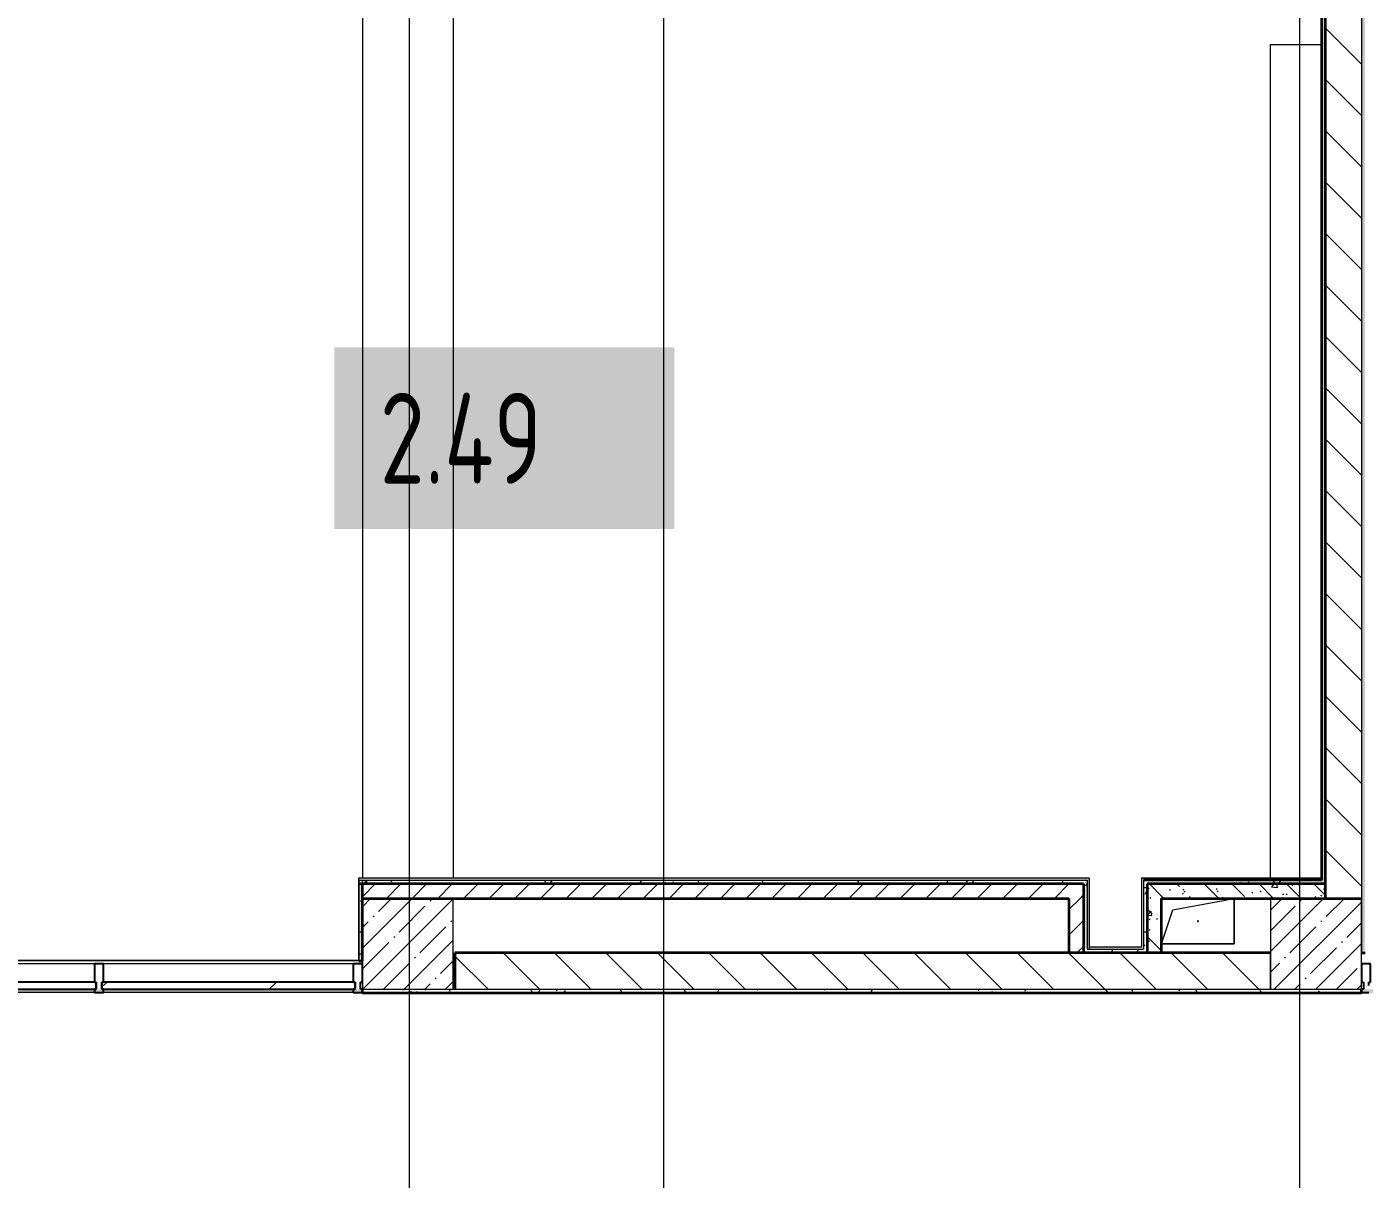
# Model space of a CAD drawing. Header units: millimetres. Extents: x 3914 to 443608, y -156176 to 78197.
# Drawn here: x 278667 to 286030, y -133623 to -127280 of the extents above; entities that cross this region are included whole.
import ezdxf

# ---------------------------------------------------------------- set-up
doc = ezdxf.new("R2010")
doc.units = ezdxf.units.MM
doc.linetypes.add('Осевая', pattern=[6350, 1270, -952.5, 3175, -952.5])
doc.layers.add('A-AREA-PATT-2', color=7, linetype='Continuous', lineweight=5, true_color=0xcde0ef, transparency=1)
for name, color, linetype, lineweight in [('A-FLOR', 7, 'Continuous', 9), ('A-GENM', 7, 'Continuous', 9), ('A-GLAZ-CURT', 7, 'Continuous', 9), ('A-GLAZ-CURT-1', 7, 'Continuous', 5), ('A-GLAZ-CURT-2', 7, 'Continuous', 25), ('A-GLAZ-CWMG', 7, 'Continuous', 9), ('A-GLAZ-CWMG-1', 7, 'Continuous', 25), ('A-WALL', 7, 'Continuous', 5), ('A-WALL-1', 7, 'Continuous', 35), ('I-WALL', 7, 'Continuous', 5), ('S-COLS', 7, 'Continuous', 9), ('S-COLS-1', 7, 'Continuous', 5), ('Оси', 7, 'Continuous', 9), ('Оси-2', 7, 'Осевая', 9)]:
    doc.layers.add(name, color=color, linetype=linetype, lineweight=lineweight)
doc.layers.add('A-WALL-FNSH-1', color=9, linetype='Continuous', lineweight=5, true_color=0x808080)
doc.styles.add('СПДС', font='ГОСТ тип А.ttf', dxfattribs={"width": 0.9})
pattern_1 = [(135, (174964.42, -145977.62), (-141.42136, -141.42136), [])]
pattern_2 = [(45, (174964.42, -145977.62), (-114.04925, 114.04925), []), (45, (175078.47, -145977.62), (-114.04925, 114.04925), [201.612, -40.322, 6.706, -33.617])]
pattern_3 = [(135, (174964.42, -145977.62), (-150.8683, -150.8683), [213.36, -35.56, 7.112, -35.56]), (135, (174964.42, -145826.85), (-150.8683, -150.8683), []), (50, (174964.42, -145977.62), (255.05767, -22.3145), [26.67, -293.37]), (355, (174964.42, -145977.62), (-49.3404, 267.47914), [21.336, -234.696]), (100.451, (174985.68, -145979.48), (205.71947, 245.16356), [22.666, -249.326]), (46.184, (174964.42, -145906.5), (379.511, -58.86), [40.005, -440.055]), (96.636, (174996.05, -145911.4), (332.3634, 346.3991), [33.999, -373.989]), (351.184, (174964.42, -145906.5), (332.3669, 346.3953), [32.004, -352.044]), (21, (174999.98, -145924.28), (212.26017, -143.17112), [26.67, -293.37]), (326, (174999.98, -145924.28), (86.52236, 257.86323), [21.336, -234.696]), (71.451, (175017.67, -145936.2), (298.78395, 114.6901), [22.666, -249.326]), (37.5, (174964.42, -145977.62), (4.32385, 118.37751), [6.706, -225.146, 6.706, -231.546, -235.585]), (37.5, (174964.42, -145977.62), (4.32385, 118.37751), [-470.103, 6.706, -228.879]), (7.5, (174964.42, -145977.62), (93.54758, 140.2533), [6.706, -129.134, 6.706, -219.812, -89.789]), (7.5, (174964.42, -145977.62), (93.54758, 140.2533), [-362.356, 6.706, -83.083]), (327.5, (174885.12, -145977.62), (189.82734, -8.02019), [6.706, -82.194, 6.706, -270.662, -368.046]), (327.5, (174885.12, -145977.62), (189.82734, -8.02019), [-366.268, 6.706, -361.34]), (317.5, (174849.56, -145977.62), (207.38114, 35.59764), [6.706, -108.864, 6.706, -177.495, -261.366]), (317.5, (174849.56, -145977.62), (207.38114, 35.59764), [-299.771, 6.706, -254.66])]
pattern_4 = [(0, (174964.42, -145977.62), (243.84, 60.96), [20.117, -162.763, 20.117, -162.763, -975.36]), (0, (174964.42, -145977.62), (243.84, 60.96), [-365.76, 20.117, -345.643, 20.117, -162.763, -426.72]), (0, (174964.42, -145977.62), (243.84, 60.96), [-914.4, 20.117, -101.803, 20.117, -284.683]), (120, (175055.86, -145947.14), (-174.71291, 180.691634), [20.117, -162.763, 20.117, -162.763, -975.36]), (120, (175055.86, -145947.14), (-174.71291, 180.691634), [-365.76, 20.117, -345.643, 20.117, -162.763, -426.72]), (120, (175055.86, -145947.14), (-174.71291, 180.691634), [-914.4, 20.117, -101.803, 20.117, -284.683]), (240, (175086.34, -145825.22), (-69.12709, -241.651634), [20.117, -162.763, 20.117, -162.763, -975.36]), (240, (175086.34, -145825.22), (-69.12709, -241.651634), [-365.76, 20.117, -345.643, 20.117, -162.763, -426.72]), (240, (175086.34, -145825.22), (-69.12709, -241.651634), [-914.4, 20.117, -101.803, 20.117, -284.683])]
pattern_5 = [(45, (174964.42, -145977.62), (-70.71068, 70.71068), [])]

# ---------------------------------------------------------------- blocks, each defined once
blk = doc.blocks.new('GM_Отверстие прямоугольное _в плите_ - Отверстие-V438-Объем проектирования 2 этажа')
at = {"layer": 'A-GENM'}
for p, q in [((-137.5, 62.5), (200, 125)), ((200, 125), (200, -125)), ((200, -125), (200, 125)), ((-200, -125), (-137.5, 62.5)), ((200, -125), (-200, -125)), ((-200, -125), (200, -125))]:
    blk.add_line(p, q, dxfattribs=at)
for start, end in [(360, 180), (180, 360)]:
    blk.add_arc((0, 0), 2.5, start, end, dxfattribs=at)
blk = doc.blocks.new('Прямоугольный импост - Импост структурный с накладкой - 160мм Темный-V500-Объем проектирования 2 этажа')
at = {"layer": 'A-GLAZ-CWMG-1'}
for p, q in [((-50, 0), (-50, 17)), ((-50, 17), (0, 17)), ((-40, 0), (-50, 0)), ((-40, -40), (-40, 0)), ((0, 0), (-10, 0)), ((-10, 0), (-10, -40)), ((0, 17), (0, 0)), ((-50, -140), (-50, -40)), ((-50, -40), (-40, -40)), ((-10, -40), (0, -40)), ((0, -40), (0, -140)), ((0, -140), (-50, -140))]:
    blk.add_line(p, q, dxfattribs=at)
blk = doc.blocks.new('Системная панель - Стекло - 40мм-32427251-Объем проектирования 2 этажа')
at = {"layer": 'A-GLAZ-CURT-1'}
h = blk.add_hatch(dxfattribs=at)
h.set_pattern_fill('FP_217', color=256, style=0, pattern_type=2)
h.set_pattern_definition([(45, (-105012.5, -13200), (-565.6854, 565.6854), [400, -1200]), (45, (-105412.5, -13400), (-565.6854, 565.6854), [1200, -400]), (45, (-104612.5, -13600), (-565.6854, 565.6854), [400, -1200])])
h.paths.add_polyline_path([(96.1, 0), (697.5, 0), (697.5, 40), (-697.5, 40), (-697.5, 0), (-687.5, 0)])
at = {"layer": 'A-GLAZ-CURT-2'}
for p, q in [((697.5, 40), (-697.5, 40)), ((-697.5, 40), (-697.5, 0)), ((697.5, 0), (697.5, 40)), ((-697.5, 0), (697.5, 0))]:
    blk.add_line(p, q, dxfattribs=at)
blk = doc.blocks.new('Прямоугольный импост - Импост структурный с накладкой - 160мм Темный-32427249-Объем проектирования 2 этажа')
at = {"layer": 'A-GLAZ-CWMG'}
for p, q in [((105500, 13540), (104125, 13540)), ((105500, 13383), (104125, 13383))]:
    blk.add_line(p, q, dxfattribs=at)
blk = doc.blocks.new('Системная панель - Стекло - 40мм-32427252-Объем проектирования 2 этажа')
at = {"layer": 'A-GLAZ-CURT-2'}
for p, q in [((720, 40), (-720, 40)), ((-720, 40), (-720, 0)), ((-720, 0), (720, 0)), ((720, 0), (720, 40))]:
    blk.add_line(p, q, dxfattribs=at)
blk = doc.blocks.new('Прямоугольный импост - Импост структурный с накладкой - 160мм Темный-32427250-Объем проектирования 2 этажа')
at = {"layer": 'A-GLAZ-CWMG'}
for p, q in [((104075, 13540), (102655, 13540)), ((104075, 13383), (102655, 13383))]:
    blk.add_line(p, q, dxfattribs=at)
blk = doc.blocks.new('Прямоугольный импост - Импост структурный с накладкой - 160мм Темный-V502-Объем проектирования 2 этажа')
at = {"layer": 'A-GLAZ-CWMG-1'}
for p, q in [((-25, 0), (-25, 17)), ((-25, 17), (25, 17)), ((-15, 0), (-25, 0)), ((-15, -40), (-15, 0)), ((25, 0), (15, 0)), ((15, 0), (15, -40)), ((25, 17), (25, 0)), ((-25, -140), (-25, -40)), ((-25, -40), (-15, -40)), ((15, -40), (25, -40)), ((25, -40), (25, -140)), ((25, -140), (-25, -140))]:
    blk.add_line(p, q, dxfattribs=at)
blk = doc.blocks.new('Прямоугольный импост - Импост структурный с накладкой - 160мм Темный-32356295-Объем проектирования 2 этажа')
at = {"layer": 'A-GLAZ-CWMG-1'}
for p, q in [((-50, 40), (-50, 140)), ((-50, 140), (0, 140)), ((0, 140), (0, 40)), ((-40, 40), (-50, 40)), ((-40, 20), (-40, 40)), ((-10, 40), (-10, 0)), ((0, 40), (-10, 40)), ((-10, 0), (0, 0)), ((0, 0), (0, -17)), ((0, -17), (-40, -17))]:
    blk.add_line(p, q, dxfattribs=at)

msp = doc.modelspace()

# ---------------------------------------------------------------- hatches: boundary and pattern name
at = {"layer": 'A-AREA-PATT-2'}
h = msp.add_hatch(color=256, dxfattribs=at)
h.paths.add_polyline_path([(280494.4, -132420.6), (280504.4, -132420.6), (280504.4, -131997.6), (280494.4, -131997.6), (280494.4, -132419.8)])
h.paths.add_polyline_path([(284808.9, -132352.1), (284808.9, -131972.1), (285788.9, -131972.1), (285788.9, -131966.6), (284803.4, -131966.6), (284803.4, -132346.6), (284515.4, -132346.6), (284515.4, -131966.6), (280494.4, -131966.6), (280494.4, -131977.6), (280504.4, -131976.1), (280504.4, -131972.1), (284494.4, -131972.1), (284494.4, -132352.1), (284803.4, -132352.1)])
h.paths.add_polyline_path([(285304.4, -125668.6), (285793.9, -125668.6), (285793.4, -125658.6), (285304.4, -125658.6)])
h.paths.add_polyline_path([(281024.9, -125228.6), (281034.4, -125228.6), (281034.4, -125218.1), (281024.4, -125218.6), (281024.4, -125228.6)])
h = msp.add_hatch(color=256, dxfattribs=at)
h.paths.add_polyline_path([(273684.9, -132787.6), (273685.4, -132787.6), (273684.9, -132787.6)])
h.paths.add_polyline_path([(276154.4, -132597.6), (276154.4, -132594.6), (277529.4, -132596.1), (277529.4, -132597.6), (277579.4, -132596.1), (277579.4, -132594.6), (280513.9, -132593.8), (280513.9, -132577.6), (276064.4, -132577.6), (276064.4, -132594.6), (276104.4, -132594.6), (276104.4, -132597.6), (276139.5, -132597.6)])
h.paths.add_polyline_path([(287519.9, -132597.6), (287519.9, -132594.6), (290563.9, -132594.6), (290563.9, -132577.6), (286014.9, -132577.6), (286014.9, -132594.6), (286054.9, -132594.6), (286054.9, -132597.6), (286104.9, -132597.2), (286104.9, -132594.6), (287469.9, -132596.1), (287469.9, -132597.6), (287497.5, -132597.6)])
at = {"layer": 'I-WALL'}
h = msp.add_hatch(dxfattribs=at)
h.set_pattern_fill('FP_191', color=256, style=0, pattern_type=2)
h.set_pattern_definition(pattern_4)
h.paths.add_polyline_path([(286023.8, -132377.6), (286034.4, -132377.6), (286034.4, -124847.6), (286014.4, -124847.6), (286014.4, -132377.6)])
h = msp.add_hatch(dxfattribs=at)
h.set_pattern_fill('FP_23', color=256, style=0, pattern_type=2)
h.set_pattern_definition(pattern_1)
h.paths.add_polyline_path([(286014.4, -132077.6), (286014.4, -125077.6), (285814.4, -125077.6), (285814.4, -132077.6)])
h = msp.add_hatch(dxfattribs=at)
h.set_pattern_fill('FP_191', color=256, style=0, pattern_type=2)
h.set_pattern_definition(pattern_4)
h.paths.add_polyline_path([(285814.4, -131997.6), (285814.4, -125648.6), (285794.4, -125669.6), (285794.4, -131997.6)])
h = msp.add_hatch(dxfattribs=at)
h.set_pattern_fill('FP_191', color=256, style=0, pattern_type=2)
h.set_pattern_definition(pattern_4)
h.paths.add_polyline_path([(280504.4, -132420.6), (280514.4, -132420.6), (280514.4, -131997.6), (280494.4, -131997.6), (280494.4, -132420.6)])
h = msp.add_hatch(dxfattribs=at)
h.set_pattern_fill('FP_22', color=256, style=0, pattern_type=2)
h.set_pattern_definition(pattern_5)
h.paths.add_polyline_path([(281497.6, -132077.6), (284484.4, -132077.6), (284484.4, -131997.6), (280514.4, -131997.6), (280514.4, -132077.6), (281371, -132077.6)])
h = msp.add_hatch(dxfattribs=at)
h.set_pattern_fill('FP_191', color=256, style=0, pattern_type=2)
h.set_pattern_definition(pattern_4)
h.paths.add_polyline_path([(284504.4, -131997.6), (284504.4, -131977.6), (280534.4, -131977.6), (280534.4, -131997.6), (284501.9, -131997.6)])
h = msp.add_hatch(dxfattribs=at)
h.set_pattern_fill('FP_191', color=256, style=0, pattern_type=2)
h.set_pattern_definition(pattern_4)
h.paths.add_polyline_path([(284504.4, -132377.6), (284504.4, -131997.6), (284484.4, -131997.6), (284484.4, -132377.6)])
h = msp.add_hatch(dxfattribs=at)
h.set_pattern_fill('FP_191', color=256, style=0, pattern_type=2)
h.set_pattern_definition(pattern_4)
h.paths.add_polyline_path([(284834.4, -132377.6), (284834.4, -131977.6), (284814.4, -131977.6), (284814.4, -132377.6)])
h = msp.add_hatch(dxfattribs=at)
h.set_pattern_fill('FP_191', color=256, style=0, pattern_type=2)
h.set_pattern_definition(pattern_4)
h.paths.add_polyline_path([(284914.4, -131997.6), (285794.4, -131997.6), (285793.4, -131977.6), (284834.4, -131977.6), (284834.4, -131997.6)])
h = msp.add_hatch(dxfattribs=at)
h.set_pattern_fill('FP_41', color=256, style=0, pattern_type=2)
h.set_pattern_definition(pattern_3)
h.paths.add_polyline_path([(284834.4, -132377.6), (284914.4, -132377.6), (284914.4, -131997.6), (284834.4, -131997.6), (284834.4, -132077.6)])
h = msp.add_hatch(dxfattribs=at)
h.set_pattern_fill('FP_41', color=256, style=0, pattern_type=2)
h.set_pattern_definition(pattern_3)
h.paths.add_polyline_path([(285314.4, -132077.6), (285814.4, -132077.6), (285814.4, -131997.6), (284914.4, -131997.6), (284914.4, -132077.6), (284932.1, -132077.6)])
h = msp.add_hatch(dxfattribs=at)
h.set_pattern_fill('FP_22', color=256, style=0, pattern_type=2)
h.set_pattern_definition(pattern_5)
h.paths.add_polyline_path([(284484.4, -132377.6), (284484.4, -132077.6), (284404.4, -132077.6), (284404.4, -132377.6)])
h = msp.add_hatch(dxfattribs=at)
h.set_pattern_fill('FP_23', color=256, style=0, pattern_type=2)
h.set_pattern_definition(pattern_1)
h.paths.add_polyline_path([(285514.4, -132577.6), (285514.4, -132377.6), (281024.4, -132377.6), (281024.4, -132577.6), (284932.1, -132577.6)])
h = msp.add_hatch(dxfattribs=at)
h.set_pattern_fill('FP_191', color=256, style=0, pattern_type=2)
h.set_pattern_definition(pattern_4)
h.paths.add_polyline_path([(284504.4, -132377.6), (284814.4, -132377.6), (284814.4, -132357.6), (284504.4, -132357.6)])
h = msp.add_hatch(dxfattribs=at)
h.set_pattern_fill('FP_191', color=256, style=0, pattern_type=2)
h.set_pattern_definition(pattern_4)
h.paths.add_polyline_path([(285654.9, -132597.6), (286014.9, -132597.6), (286014.4, -132577.6), (280513.9, -132577.6), (280514.4, -132597.6), (285625.4, -132597.6)])
at = {"layer": 'S-COLS-1'}
h = msp.add_hatch(dxfattribs=at)
h.set_pattern_fill('FP_1', color=256, style=0, pattern_type=2)
h.set_pattern_definition(pattern_2)
h.paths.add_polyline_path([(280514.4, -132577.6), (281014.4, -132577.6), (281014.4, -132077.6), (280514.4, -132077.6)])
h = msp.add_hatch(dxfattribs=at)
h.set_pattern_fill('FP_1', color=256, style=0, pattern_type=2)
h.set_pattern_definition(pattern_2)
h.paths.add_polyline_path([(286014.4, -132577.6), (286014.4, -132077.6), (285514.4, -132077.6), (285514.4, -132577.6), (285814.4, -132577.6)])

# ---------------------------------------------------------------- linework, layer by layer
at = {"layer": 'A-FLOR'}
for p, q in [((280514.4, -124836.7), (280514.4, -131965.7)), ((280514.4, -124837.6), (280514.4, -131966.7)), ((281014.4, -125227.7), (281014.4, -131965.7)), ((281014.4, -125228.6), (281014.4, -131966.6)), ((285793.4, -125668.7), (285793.4, -131965.7)), ((285793.4, -125669.6), (285793.4, -131966.6)), ((285514.4, -131965.7), (285514.4, -127376.7)), ((285514.4, -127376.7), (285793.4, -127376.7)), ((285514.4, -131966.6), (285514.4, -127377.6)), ((285514.4, -127377.6), (285793.4, -127377.6)), ((280494.4, -131976.7), (280494.4, -132419.7)), ((280494.4, -131977.6), (280494.4, -132420.6)), ((280514.4, -131996.7), (280514.4, -131976.7)), ((280514.4, -131997.6), (280514.4, -131977.6)), ((285793.4, -131965.7), (284803.4, -131965.7)), ((284803.4, -131965.7), (284803.4, -132345.7)), ((285793.4, -131966.6), (284803.4, -131966.6)), ((284803.4, -131966.6), (284803.4, -132346.6)), ((280494.4, -132419.7), (277619.4, -132419.7)), ((280494.4, -132420.6), (277619.4, -132420.6)), ((286025.3, -132576.2), (286014.4, -132576.2)), ((286025.3, -132577.1), (286014.4, -132577.1))]:
    msp.add_line(p, q, dxfattribs=at)
at = {"layer": 'A-WALL'}
for p, q in [((286014.4, -125077.6), (286014.4, -132377.6)), ((284504.4, -131997.6), (284504.4, -132357.6)), ((284814.4, -131977.6), (284814.4, -132357.6)), ((284504.4, -132357.6), (284814.4, -132357.6)), ((285514.4, -132577.6), (285514.4, -132377.6)), ((280513.9, -132577.6), (286014.9, -132577.6)), ((283284.4, -132597.6), (283284.4, -132598.1))]:
    msp.add_line(p, q, dxfattribs=at)
at = {"layer": 'A-WALL-1'}
for p, q in [((285814.4, -125077.6), (285814.4, -132077.6)), ((285794.4, -125648.6), (285794.4, -131977.6)), ((284484.4, -131997.6), (280494.4, -131997.6)), ((280514.4, -132420.6), (280514.4, -131997.6)), ((280534.4, -131977.6), (280534.4, -131997.6)), ((284484.4, -131997.6), (284484.4, -132377.6)), ((285794.4, -131977.6), (284814.4, -131977.6)), ((284834.4, -131997.6), (284834.4, -132377.6)), ((285814.4, -131997.6), (284834.4, -131997.6)), ((280514.4, -132077.6), (284404.4, -132077.6)), ((284404.4, -132077.6), (284404.4, -132377.6)), ((284914.4, -132377.6), (284914.4, -132077.6)), ((284914.4, -132077.6), (286014.4, -132077.6)), ((285514.4, -132377.6), (281024.4, -132377.6)), ((281024.4, -132377.6), (281024.4, -132577.6)), ((286014.4, -132377.6), (286034.4, -132377.6)), ((280494.4, -132420.6), (280514.4, -132420.6)), ((280513.9, -132577.6), (280513.9, -132597.6)), ((280513.9, -132597.6), (286014.9, -132597.6)), ((286014.9, -132597.6), (286014.9, -132577.6))]:
    msp.add_line(p, q, dxfattribs=at)
at = {"layer": 'A-WALL-FNSH-1'}
for p, q in [((285793.4, -125668.6), (285793.4, -131976.6)), ((285794.4, -131976.6), (285794.4, -125668.6)), ((280493.4, -131966.6), (280493.4, -132420.6)), ((284515.4, -131966.6), (280493.4, -131966.6)), ((280494.4, -131977.6), (280494.4, -131966.6)), ((280494.4, -131977.6), (284504.4, -131977.6)), ((284504.4, -131977.6), (284504.4, -131997.6)), ((284515.4, -131966.6), (284515.4, -132357.6)), ((285788.9, -131977.6), (285788.9, -131966.6)), ((285793.4, -131976.6), (285794.4, -131976.6)), ((284803.4, -132346.6), (284515.4, -132346.6)), ((280514.4, -132597.6), (280514.4, -132598.6)), ((280514.4, -132598.6), (283284.4, -132598.6)), ((286014.4, -132597.1), (283284.4, -132597.1)), ((283284.4, -132597.1), (283284.4, -132597.6)), ((283284.4, -132598.1), (286014.4, -132598.1)), ((283284.4, -132598.6), (283284.4, -132598.1)), ((286014.4, -132598.1), (286014.4, -132597.1))]:
    msp.add_line(p, q, dxfattribs=at)
at = {"layer": 'S-COLS'}
for p, q in [((286014.4, -132077.6), (285814.4, -132077.6)), ((285514.4, -132377.6), (285514.4, -132577.6))]:
    msp.add_line(p, q, dxfattribs=at)
at = {"layer": 'S-COLS-1'}
for p, q in [((281014.4, -132077.6), (280514.4, -132077.6)), ((280514.4, -132077.6), (280514.4, -132577.6)), ((281014.4, -132577.6), (281014.4, -132077.6)), ((285814.4, -132077.6), (285514.4, -132077.6)), ((285514.4, -132077.6), (285514.4, -132377.6)), ((286014.4, -132577.6), (286014.4, -132077.6)), ((280514.4, -132577.6), (281014.4, -132577.6)), ((285514.4, -132577.6), (286014.4, -132577.6))]:
    msp.add_line(p, q, dxfattribs=at)
at = {"layer": 'Оси'}
for points in [[(280774.4, -147883.9), (280774.4, -142883.9), (280774.4, -128949.3), (280774.4, -123949.3)], [(282174.4, -147883.9), (282174.4, -142883.9), (282174.4, -128949.3), (282174.4, -123949.3)], [(285674.4, -147883.9), (285674.4, -142883.9), (285674.4, -128949.3), (285674.4, -123949.3)]]:
    msp.add_lwpolyline(points, dxfattribs=at)
at = {"layer": 'Оси-2'}
for p, q in [((280774.4, -142882.9), (280774.4, -128948.4)), ((282174.4, -142882.9), (282174.4, -128948.4)), ((285674.4, -142882.9), (285674.4, -128948.4))]:
    msp.add_line(p, q, dxfattribs=at)

# ---------------------------------------------------------------- block references
at = {"layer": 'A-GENM'}
msp.add_blockref('GM_Отверстие прямоугольное _в плите_ - Отверстие-V438-Объем проектирования 2 этажа', (285114.4, -132202.6), dxfattribs=at)
at = {"layer": 'A-GLAZ-CURT'}
for name, p in [('Системная панель - Стекло - 40мм-32427252-Объем проектирования 2 этажа', (278329.4, -132577.6)), ('Системная панель - Стекло - 40мм-32427251-Объем проектирования 2 этажа', (279776.9, -132577.6))]:
    msp.add_blockref(name, p, dxfattribs=at)
at = {"layer": 'A-GLAZ-CWMG'}
for name in ['Прямоугольный импост - Импост структурный с накладкой - 160мм Темный-32427250-Объем проектирования 2 этажа', 'Прямоугольный импост - Импост структурный с накладкой - 160мм Темный-32427249-Объем проектирования 2 этажа']:
    msp.add_blockref(name, (174964.4, -145977.6), dxfattribs=at)
at = {"layer": 'A-GLAZ-CWMG', "extrusion": (0, 0, -1), "rotation": 180}
for name, p in [('Прямоугольный импост - Импост структурный с накладкой - 160мм Темный-V502-Объем проектирования 2 этажа', (-279064.4, -132577.6)), ('Прямоугольный импост - Импост структурный с накладкой - 160мм Темный-V500-Объем проектирования 2 этажа', (-280514.4, -132577.6))]:
    msp.add_blockref(name, p, dxfattribs=at)
at = {"layer": 'A-GLAZ-CWMG', "extrusion": (0, 0, -1)}
msp.add_blockref('Прямоугольный импост - Импост структурный с накладкой - 160мм Темный-32356295-Объем проектирования 2 этажа', (-286014.9, -132577.6), dxfattribs=at)

# ---------------------------------------------------------------- texts
at = {"insert": (280610.5, -129294.9), "char_height": 500, "width": 1370.886, "attachment_point": 1, "style": 'СПДС', "bg_fill": 1, "box_fill_scale": 1.5, "bg_fill_color": 7, "bg_fill_true_color": 16777215, "bg_fill_transparency": 0}
msp.add_mtext('2.49', dxfattribs=at)

doc.saveas('drawing.dxf')
